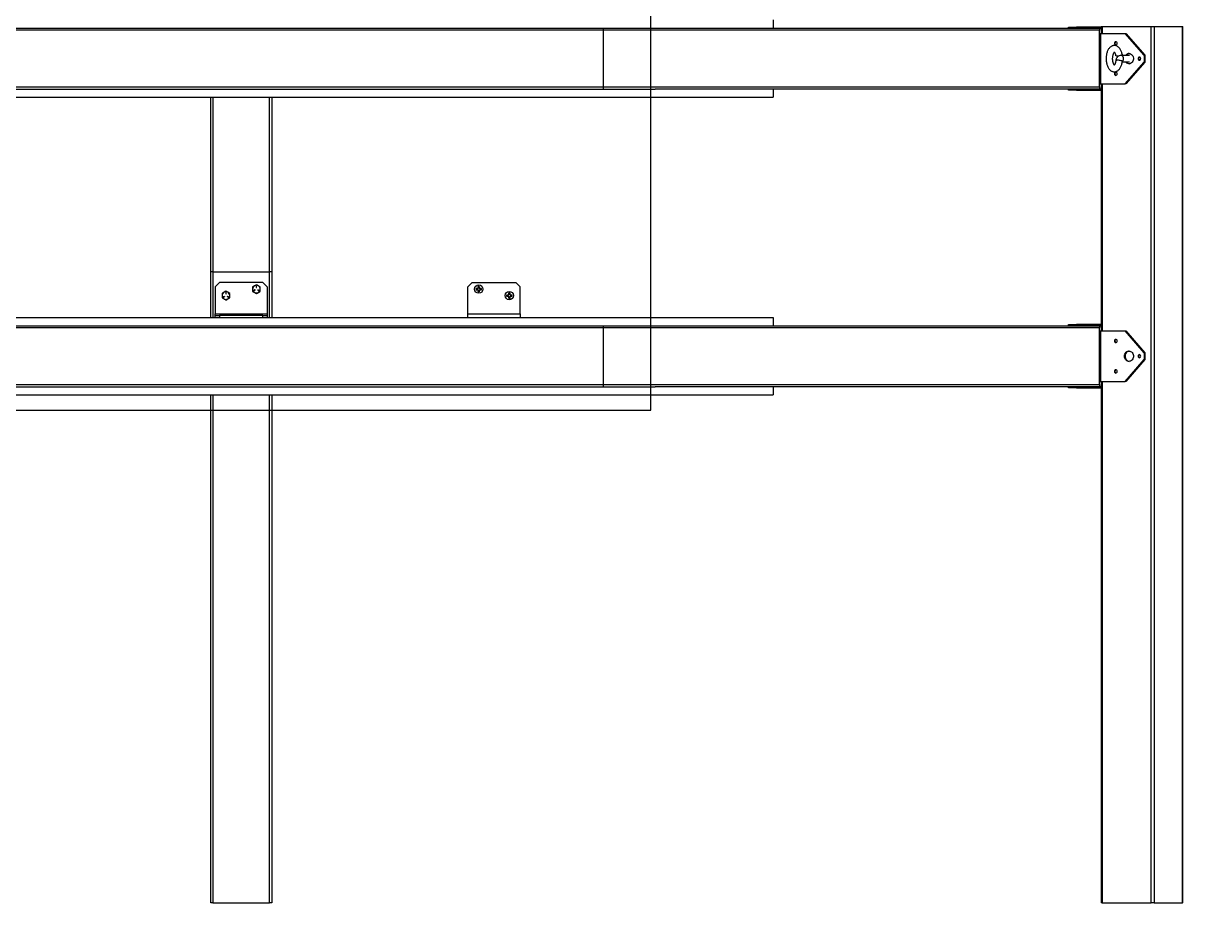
# Model space of a CAD drawing. Header units: inches. Extents: x 0 to 10.9, y 0 to 8.4.
# Drawn here: x 3.882 to 5.96, y 2.793 to 4.369 of the extents above; entities that cross this region are included whole.
import ezdxf

# ---------------------------------------------------------------- set-up
doc = ezdxf.new("R2010")
doc.units = ezdxf.units.IN
doc.header["$MEASUREMENT"] = 0

msp = doc.modelspace()

# ---------------------------------------------------------------- linework, layer by layer
at = {"color": 7, "linetype": 'Continuous', "lineweight": 25}
for p, q in [((5.0069, 3.676), (5.0069, 5.176)), ((5.2257, 4.3752), (5.2257, 4.3605)), ((3.5304, 4.3605), (5.0147, 4.3605)), ((4.921, 4.3566), (3.6241, 4.3566)), ((4.921, 4.3605), (4.921, 4.3566)), ((4.921, 4.3566), (4.921, 4.2551)), ((5.8104, 4.3566), (4.921, 4.3566)), ((5.0147, 4.3605), (5.8123, 4.3605)), ((5.755, 4.3606), (5.755, 4.3624)), ((5.755, 4.3624), (5.7693, 4.3624)), ((5.7693, 4.3606), (5.755, 4.3606)), ((5.7693, 4.3624), (5.7693, 4.3606)), ((5.8134, 4.3624), (5.7693, 4.3624)), ((5.7693, 4.3606), (5.8134, 4.3606)), ((5.8104, 4.2551), (5.8104, 4.3566)), ((5.8108, 4.3511), (5.8108, 4.2606)), ((5.8108, 4.3511), (5.8126, 4.3511)), ((5.8123, 4.3605), (5.8134, 4.3605)), ((5.8126, 4.3511), (5.8126, 4.2606)), ((5.8126, 4.3511), (5.8568, 4.3511)), ((5.8134, 4.3635), (5.8134, 4.3511)), ((5.8134, 4.3635), (5.8153, 4.3635)), ((5.8153, 4.3635), (5.9033, 4.3635)), ((5.8153, 4.3635), (5.8153, 4.3511)), ((5.8906, 4.312), (5.8568, 4.3511)), ((5.8568, 4.3511), (5.8577, 4.3511)), ((5.8577, 4.3511), (5.8916, 4.312)), ((5.9033, 2.7932), (5.9033, 4.3635)), ((5.9033, 4.3635), (5.9086, 4.3635)), ((5.9086, 4.3635), (5.9086, 2.7932)), ((5.9086, 4.3635), (5.9594, 4.3635)), ((5.9594, 2.7932), (5.9594, 4.3635)), ((5.9594, 4.3635), (5.9599, 4.3635)), ((5.9599, 2.7932), (5.9599, 4.3635)), ((5.8645, 4.3117), (5.8491, 4.3117)), ((5.8916, 4.312), (5.8906, 4.312)), ((5.8906, 4.312), (5.8906, 4.2997)), ((5.8916, 4.312), (5.8916, 4.2997)), ((5.8515, 4.3), (5.8645, 4.3)), ((5.8568, 4.2606), (5.8906, 4.2997)), ((5.8916, 4.2997), (5.8577, 4.2606)), ((5.8906, 4.2997), (5.8916, 4.2997)), ((5.8108, 4.2606), (5.8126, 4.2606)), ((5.8126, 4.2606), (5.8568, 4.2606)), ((5.8134, 4.2606), (5.8134, 3.8179)), ((5.8153, 4.2606), (5.8153, 3.8179)), ((5.8577, 4.2606), (5.8568, 4.2606)), ((3.5304, 4.2512), (5.0147, 4.2512)), ((3.6241, 4.2551), (4.921, 4.2551)), ((4.921, 4.2551), (4.921, 4.2512)), ((4.921, 4.2551), (5.8104, 4.2551)), ((5.8123, 4.2512), (5.0147, 4.2512)), ((5.2257, 4.2512), (5.2257, 4.2365)), ((5.755, 4.2493), (5.755, 4.2511)), ((5.755, 4.2511), (5.7693, 4.2511)), ((5.7693, 4.2493), (5.755, 4.2493)), ((5.7693, 4.2511), (5.7693, 4.2493)), ((5.8134, 4.2511), (5.7693, 4.2511)), ((5.7693, 4.2493), (5.8134, 4.2493)), ((5.8134, 4.2512), (5.8123, 4.2512)), ((3.3194, 4.2365), (5.2257, 4.2365)), ((4.2179, 3.924), (4.2179, 4.2365)), ((4.2218, 4.2365), (4.2218, 3.924)), ((4.3233, 3.924), (4.3233, 4.2365)), ((4.3272, 4.2365), (4.3272, 3.924)), ((4.2218, 3.924), (4.2179, 3.924)), ((4.2179, 3.842), (4.2179, 3.924)), ((4.2218, 3.924), (4.3233, 3.924)), ((4.2218, 3.924), (4.2218, 3.842)), ((4.3272, 3.924), (4.3233, 3.924)), ((4.3233, 3.842), (4.3233, 3.924)), ((4.3272, 3.924), (4.3272, 3.842)), ((4.2335, 3.9045), (4.2257, 3.8967)), ((4.2257, 3.8967), (4.2257, 3.8485)), ((4.3116, 3.9045), (4.2335, 3.9045)), ((4.2452, 3.8891), (4.2418, 3.8871)), ((4.245, 3.8865), (4.245, 3.8841)), ((4.2454, 3.8841), (4.2454, 3.8865)), ((4.2521, 3.8851), (4.2486, 3.8871)), ((4.2931, 3.8888), (4.2965, 3.8869)), ((4.2973, 3.8915), (4.2952, 3.8903)), ((4.2954, 3.89), (4.2975, 3.8911)), ((4.2999, 3.9007), (4.2965, 3.8987)), ((4.2997, 3.898), (4.2997, 3.8957)), ((4.2999, 3.8849), (4.3033, 3.8869)), ((4.3001, 3.8957), (4.3001, 3.898)), ((4.3023, 3.8911), (4.3044, 3.89)), ((4.3046, 3.8903), (4.3026, 3.8915)), ((4.3067, 3.8967), (4.3033, 3.8987)), ((4.3194, 3.8967), (4.3116, 3.9045)), ((4.3194, 3.8967), (4.3194, 3.8485)), ((4.6866, 3.9045), (4.6788, 3.8967)), ((4.6788, 3.8486), (4.6788, 3.8967)), ((4.6866, 3.9045), (4.7647, 3.9045)), ((4.6954, 3.8938), (4.6935, 3.8938)), ((4.6936, 3.8937), (4.6935, 3.8938)), ((4.6935, 3.8918), (4.6954, 3.8918)), ((4.6936, 3.8918), (4.6935, 3.8918)), ((4.6936, 3.8937), (4.6955, 3.8935)), ((4.6955, 3.892), (4.6936, 3.8918)), ((4.6968, 3.8943), (4.6954, 3.8938)), ((4.6955, 3.8935), (4.6954, 3.8938)), ((4.6955, 3.892), (4.6954, 3.8918)), ((4.6954, 3.8918), (4.6968, 3.8912)), ((4.6955, 3.8935), (4.697, 3.8941)), ((4.6973, 3.8957), (4.6968, 3.8943)), ((4.697, 3.8941), (4.6968, 3.8943)), ((4.697, 3.8915), (4.6968, 3.8912)), ((4.6968, 3.8912), (4.6973, 3.8898)), ((4.6976, 3.8899), (4.697, 3.8915)), ((4.6973, 3.8976), (4.6973, 3.8957)), ((4.6974, 3.8975), (4.6973, 3.8976)), ((4.6976, 3.8957), (4.6973, 3.8957)), ((4.6976, 3.8899), (4.6973, 3.8898)), ((4.6973, 3.8898), (4.6973, 3.8879)), ((4.6974, 3.888), (4.6973, 3.8879)), ((4.6976, 3.8957), (4.6974, 3.8975)), ((4.6974, 3.888), (4.6976, 3.8899)), ((4.6993, 3.8975), (4.6991, 3.8957)), ((4.6991, 3.8957), (4.6993, 3.8957)), ((4.6991, 3.8957), (4.6996, 3.8941)), ((4.6991, 3.8899), (4.6993, 3.8898)), ((4.6991, 3.8899), (4.6993, 3.888)), ((4.6993, 3.8957), (4.6993, 3.8976)), ((4.6993, 3.8975), (4.6993, 3.8976)), ((4.6999, 3.8943), (4.6993, 3.8957)), ((4.6993, 3.8898), (4.6999, 3.8912)), ((4.6993, 3.8879), (4.6993, 3.8898)), ((4.6993, 3.888), (4.6993, 3.8879)), ((4.6996, 3.8941), (4.6999, 3.8943)), ((4.7012, 3.892), (4.6996, 3.8915)), ((4.6996, 3.8915), (4.6999, 3.8912)), ((4.7013, 3.8938), (4.6999, 3.8943)), ((4.6999, 3.8912), (4.7013, 3.8918)), ((4.7012, 3.8935), (4.7013, 3.8938)), ((4.7012, 3.8935), (4.7031, 3.8937)), ((4.7012, 3.892), (4.7013, 3.8918)), ((4.7031, 3.8918), (4.7012, 3.892)), ((4.7032, 3.8938), (4.7013, 3.8938)), ((4.7013, 3.8918), (4.7032, 3.8918)), ((4.7031, 3.8937), (4.7032, 3.8938)), ((4.7031, 3.8918), (4.7032, 3.8918)), ((4.752, 3.8861), (4.752, 3.8841)), ((4.7521, 3.8859), (4.752, 3.8861)), ((4.7523, 3.8841), (4.7521, 3.8859)), ((4.754, 3.8859), (4.7538, 3.8841)), ((4.754, 3.8841), (4.754, 3.8861)), ((4.754, 3.8859), (4.754, 3.8861)), ((4.7726, 3.8967), (4.7647, 3.9045)), ((4.7726, 3.8486), (4.7726, 3.8967)), ((4.2384, 3.8772), (4.2418, 3.8753)), ((4.2426, 3.8799), (4.2406, 3.8787)), ((4.2408, 3.8784), (4.2428, 3.8795)), ((4.2452, 3.8733), (4.2486, 3.8753)), ((4.2477, 3.8795), (4.2497, 3.8784)), ((4.2499, 3.8787), (4.2479, 3.8799)), ((4.7501, 3.8822), (4.7482, 3.8822)), ((4.7483, 3.8821), (4.7482, 3.8822)), ((4.7482, 3.8802), (4.7501, 3.8802)), ((4.7483, 3.8802), (4.7482, 3.8802)), ((4.7483, 3.8821), (4.7501, 3.882)), ((4.7501, 3.8804), (4.7483, 3.8802)), ((4.7515, 3.8828), (4.7501, 3.8822)), ((4.7501, 3.882), (4.7517, 3.8825)), ((4.7501, 3.882), (4.7501, 3.8822)), ((4.7501, 3.8804), (4.7501, 3.8802)), ((4.7501, 3.8802), (4.7515, 3.8796)), ((4.752, 3.8841), (4.7515, 3.8828)), ((4.7517, 3.8825), (4.7515, 3.8828)), ((4.7517, 3.8799), (4.7515, 3.8796)), ((4.7515, 3.8796), (4.752, 3.8783)), ((4.7523, 3.8783), (4.7517, 3.8799)), ((4.7523, 3.8841), (4.752, 3.8841)), ((4.752, 3.8783), (4.752, 3.8763)), ((4.7523, 3.8783), (4.752, 3.8783)), ((4.7521, 3.8764), (4.752, 3.8763)), ((4.7521, 3.8764), (4.7523, 3.8783)), ((4.7538, 3.8841), (4.754, 3.8841)), ((4.7538, 3.8841), (4.7543, 3.8825)), ((4.7538, 3.8783), (4.754, 3.8783)), ((4.7538, 3.8783), (4.754, 3.8764)), ((4.7546, 3.8828), (4.754, 3.8841)), ((4.754, 3.8783), (4.7546, 3.8796)), ((4.754, 3.8763), (4.754, 3.8783)), ((4.754, 3.8764), (4.754, 3.8763)), ((4.7543, 3.8825), (4.7546, 3.8828)), ((4.7559, 3.8804), (4.7543, 3.8799)), ((4.7543, 3.8799), (4.7546, 3.8796)), ((4.756, 3.8822), (4.7546, 3.8828)), ((4.7546, 3.8796), (4.756, 3.8802)), ((4.7559, 3.882), (4.756, 3.8822)), ((4.7559, 3.882), (4.7578, 3.8821)), ((4.7559, 3.8804), (4.756, 3.8802)), ((4.7578, 3.8802), (4.7559, 3.8804)), ((4.7579, 3.8822), (4.756, 3.8822)), ((4.756, 3.8802), (4.7579, 3.8802)), ((4.7578, 3.8821), (4.7579, 3.8822)), ((4.7578, 3.8802), (4.7579, 3.8802)), ((4.2257, 3.8485), (4.3194, 3.8485)), ((4.2257, 3.8453), (4.2257, 3.8485)), ((4.2257, 3.842), (4.2257, 3.8453)), ((4.2257, 3.8453), (4.2335, 3.8453)), ((4.2335, 3.8453), (4.2335, 3.842)), ((4.3116, 3.8453), (4.2335, 3.8453)), ((4.3116, 3.842), (4.3116, 3.8453)), ((4.3116, 3.8453), (4.3194, 3.8453)), ((4.3194, 3.8485), (4.3194, 3.8453)), ((4.3194, 3.8453), (4.3194, 3.842)), ((4.6788, 3.8486), (4.7726, 3.8486)), ((4.6788, 3.842), (4.6788, 3.8486)), ((4.7726, 3.8486), (4.7726, 3.842)), ((3.3194, 3.842), (5.2257, 3.842)), ((3.5304, 3.8273), (5.0147, 3.8273)), ((4.921, 3.8273), (4.921, 3.8234)), ((5.0147, 3.8273), (5.8123, 3.8273)), ((5.2257, 3.842), (5.2257, 3.8273)), ((5.755, 3.8274), (5.755, 3.8292)), ((5.755, 3.8292), (5.7693, 3.8292)), ((5.7693, 3.8274), (5.755, 3.8274)), ((5.7693, 3.8292), (5.7693, 3.8274)), ((5.8134, 3.8292), (5.7693, 3.8292)), ((5.7693, 3.8274), (5.8134, 3.8274)), ((5.8123, 3.8273), (5.8134, 3.8273)), ((4.921, 3.8234), (3.6241, 3.8234)), ((4.921, 3.8234), (4.921, 3.7219)), ((5.8104, 3.8234), (4.921, 3.8234)), ((5.8104, 3.7219), (5.8104, 3.8234)), ((5.8108, 3.8179), (5.8108, 3.7274)), ((5.8108, 3.8179), (5.8126, 3.8179)), ((5.8126, 3.8179), (5.8126, 3.7274)), ((5.8126, 3.8179), (5.8568, 3.8179)), ((5.8906, 3.7788), (5.8568, 3.8179)), ((5.8568, 3.8179), (5.8577, 3.8179)), ((5.8577, 3.8179), (5.8916, 3.7788)), ((5.8568, 3.7274), (5.8906, 3.7665)), ((5.8916, 3.7665), (5.8577, 3.7274)), ((5.8906, 3.7788), (5.8906, 3.7665)), ((5.8916, 3.7788), (5.8906, 3.7788)), ((5.8906, 3.7665), (5.8916, 3.7665)), ((5.8916, 3.7788), (5.8916, 3.7665)), ((3.6241, 3.7219), (4.921, 3.7219)), ((4.921, 3.7219), (4.921, 3.718)), ((4.921, 3.7219), (5.8104, 3.7219)), ((5.8108, 3.7274), (5.8126, 3.7274)), ((5.8126, 3.7274), (5.8568, 3.7274)), ((5.8134, 3.7274), (5.8134, 2.7932)), ((5.8153, 3.7274), (5.8153, 2.7932)), ((5.8577, 3.7274), (5.8568, 3.7274)), ((3.3194, 3.7033), (5.2257, 3.7033)), ((3.5304, 3.718), (5.0147, 3.718)), ((4.2179, 2.7932), (4.2179, 3.7033)), ((4.2218, 3.7033), (4.2218, 2.7932)), ((4.3233, 2.7932), (4.3233, 3.7033)), ((4.3272, 3.7033), (4.3272, 2.7932)), ((5.8123, 3.718), (5.0147, 3.718)), ((5.2257, 3.718), (5.2257, 3.7033)), ((5.755, 3.7161), (5.755, 3.7179)), ((5.755, 3.7179), (5.7693, 3.7179)), ((5.7693, 3.7161), (5.755, 3.7161)), ((5.7693, 3.7179), (5.7693, 3.7161)), ((5.8134, 3.7179), (5.7693, 3.7179)), ((5.7693, 3.7161), (5.8134, 3.7161)), ((5.8134, 3.718), (5.8123, 3.718)), ((3.5382, 3.676), (5.0069, 3.676)), ((4.2218, 2.7932), (4.2179, 2.7932)), ((4.2218, 2.7932), (4.3233, 2.7932)), ((4.3272, 2.7932), (4.3233, 2.7932)), ((5.8153, 2.7932), (5.8134, 2.7932)), ((5.8153, 2.7932), (5.9033, 2.7932)), ((5.9086, 2.7932), (5.9033, 2.7932)), ((5.9086, 2.7932), (5.9594, 2.7932)), ((5.9599, 2.7932), (5.9594, 2.7932))]:
    msp.add_line(p, q, dxfattribs=at)
at = {"color": 7, "linetype": 'Continuous', "lineweight": 25, "flags": 128}
for points in [[(5.8123, 4.3605), (5.8119, 4.3605), (5.8116, 4.3602), (5.8112, 4.3599), (5.8109, 4.3594), (5.8107, 4.3588), (5.8105, 4.3581), (5.8104, 4.3574), (5.8104, 4.3566)], [(5.8399, 4.336), (5.839, 4.3358), (5.8382, 4.3352), (5.8377, 4.3343), (5.8375, 4.3332), (5.8377, 4.3321), (5.8382, 4.3312), (5.839, 4.3306), (5.8399, 4.3304), (5.8408, 4.3306), (5.8416, 4.3312), (5.8421, 4.3321), (5.8423, 4.3332), (5.8421, 4.3343), (5.8416, 4.3352), (5.8408, 4.3358), (5.8399, 4.336)], [(5.8512, 4.3138), (5.8512, 4.3135), (5.8509, 4.3129), (5.8501, 4.3123), (5.849, 4.3117), (5.8477, 4.3112), (5.8462, 4.3108), (5.8446, 4.3105), (5.8431, 4.3104), (5.8418, 4.3104), (5.8407, 4.3106), (5.84, 4.311), (5.8397, 4.3114)], [(5.8516, 4.3006), (5.8516, 4.3008), (5.8512, 4.3012), (5.8504, 4.3016), (5.8493, 4.302), (5.8479, 4.3023), (5.8464, 4.3026), (5.8448, 4.3028), (5.8433, 4.3029), (5.842, 4.3029), (5.8409, 4.3027), (5.8403, 4.3025), (5.84, 4.3022), (5.84, 4.3022)], [(5.8573, 4.3117), (5.8584, 4.3129), (5.8598, 4.3141), (5.8614, 4.3148), (5.8631, 4.3151), (5.8649, 4.315), (5.8665, 4.3145), (5.8681, 4.3135), (5.8694, 4.3122), (5.8705, 4.3106), (5.8712, 4.3088), (5.8716, 4.3069), (5.8716, 4.3049), (5.8712, 4.3029), (5.8705, 4.3011), (5.8694, 4.2995), (5.8681, 4.2982), (5.8665, 4.2972), (5.8649, 4.2967), (5.8631, 4.2966), (5.8614, 4.2969), (5.8598, 4.2977), (5.8584, 4.2988), (5.8573, 4.3)], [(5.8822, 4.3086), (5.8813, 4.3084), (5.8805, 4.3078), (5.88, 4.3069), (5.8798, 4.3059), (5.88, 4.3048), (5.8805, 4.3039), (5.8813, 4.3033), (5.8822, 4.3031), (5.8831, 4.3033), (5.8839, 4.3039), (5.8844, 4.3048), (5.8846, 4.3059), (5.8844, 4.3069), (5.8839, 4.3078), (5.8831, 4.3084), (5.8822, 4.3086)], [(5.8399, 4.2813), (5.839, 4.2811), (5.8382, 4.2805), (5.8377, 4.2796), (5.8375, 4.2785), (5.8377, 4.2775), (5.8382, 4.2766), (5.839, 4.276), (5.8399, 4.2757), (5.8408, 4.276), (5.8416, 4.2766), (5.8421, 4.2775), (5.8423, 4.2785), (5.8421, 4.2796), (5.8416, 4.2805), (5.8408, 4.2811), (5.8399, 4.2813)], [(5.8104, 4.2551), (5.8104, 4.2543), (5.8105, 4.2536), (5.8107, 4.2529), (5.8109, 4.2523), (5.8112, 4.2518), (5.8116, 4.2515), (5.8119, 4.2512), (5.8123, 4.2512)], [(5.8123, 3.8273), (5.8119, 3.8273), (5.8116, 3.827), (5.8112, 3.8267), (5.8109, 3.8262), (5.8107, 3.8256), (5.8105, 3.8249), (5.8104, 3.8242), (5.8104, 3.8234)], [(5.8399, 3.8028), (5.839, 3.8026), (5.8382, 3.802), (5.8377, 3.8011), (5.8375, 3.8), (5.8377, 3.7989), (5.8382, 3.798), (5.839, 3.7974), (5.8399, 3.7972), (5.8408, 3.7974), (5.8416, 3.798), (5.8421, 3.7989), (5.8423, 3.8), (5.8421, 3.8011), (5.8416, 3.802), (5.8408, 3.8026), (5.8399, 3.8028)], [(5.8555, 3.7727), (5.8557, 3.7746), (5.8563, 3.7765), (5.8572, 3.7783), (5.8584, 3.7797), (5.8598, 3.7808), (5.8614, 3.7816), (5.8631, 3.7819), (5.8649, 3.7818), (5.8665, 3.7813), (5.8681, 3.7803), (5.8694, 3.779), (5.8705, 3.7774), (5.8712, 3.7756), (5.8716, 3.7737), (5.8716, 3.7717), (5.8712, 3.7697), (5.8705, 3.7679), (5.8694, 3.7663), (5.8681, 3.765), (5.8665, 3.764), (5.8649, 3.7635), (5.8631, 3.7634), (5.8614, 3.7637), (5.8598, 3.7645), (5.8584, 3.7656), (5.8572, 3.767), (5.8563, 3.7688), (5.8557, 3.7707), (5.8555, 3.7727)], [(5.864, 3.7819), (5.8628, 3.7817), (5.8611, 3.7811), (5.8596, 3.78), (5.8584, 3.7787), (5.8574, 3.777), (5.8568, 3.7751), (5.8565, 3.7732), (5.8566, 3.7712), (5.857, 3.7692), (5.8578, 3.7674), (5.859, 3.7659), (5.8604, 3.7647), (5.8619, 3.7639), (5.8636, 3.7634), (5.864, 3.7634)], [(5.8822, 3.7754), (5.8813, 3.7752), (5.8805, 3.7746), (5.88, 3.7737), (5.8798, 3.7727), (5.88, 3.7716), (5.8805, 3.7707), (5.8813, 3.7701), (5.8822, 3.7699), (5.8831, 3.7701), (5.8839, 3.7707), (5.8844, 3.7716), (5.8846, 3.7727), (5.8844, 3.7737), (5.8839, 3.7746), (5.8831, 3.7752), (5.8822, 3.7754)], [(5.8399, 3.7481), (5.839, 3.7479), (5.8382, 3.7473), (5.8377, 3.7464), (5.8375, 3.7453), (5.8377, 3.7443), (5.8382, 3.7434), (5.839, 3.7428), (5.8399, 3.7425), (5.8408, 3.7428), (5.8416, 3.7434), (5.8421, 3.7443), (5.8423, 3.7453), (5.8421, 3.7464), (5.8416, 3.7473), (5.8408, 3.7479), (5.8399, 3.7481)], [(5.8104, 3.7219), (5.8104, 3.7211), (5.8105, 3.7204), (5.8107, 3.7197), (5.8109, 3.7191), (5.8112, 3.7186), (5.8116, 3.7183), (5.8119, 3.718), (5.8123, 3.718)]]:
    msp.add_lwpolyline(points, dxfattribs=at)
at = {"color": 7, "linetype": 'Continuous', "lineweight": 25}
for centre in [(4.6983, 3.8928), (4.753, 3.8812)]:
    msp.add_circle(centre, 0.00745, dxfattribs=at)
for centre, radius, start, end in [((5.8412, 4.3332), 0.00284, 105.7714, 252.4329), ((5.8478, 4.3058), 0.00604, 312.3413, 78.1431), ((5.8648, 4.3073), 0.00786, 95.3094, 145.7594), ((5.8835, 4.3059), 0.00285, 107.5634, 252.4366), ((5.8412, 4.2785), 0.00285, 107.5634, 252.4366), ((5.8647, 4.3043), 0.0077, 213.6917, 265.2395), ((4.2452, 3.8812), 0.00684, 120, 180), ((4.2452, 3.8812), 0.00684, 60, 120), ((4.2452, 3.8865), 0.000205, 0, 180), ((4.2452, 3.8812), 0.00684, 0, 60), ((4.2999, 3.8928), 0.00684, 120, 180), ((4.2999, 3.8928), 0.00684, 180, 240), ((4.2953, 3.8901), 0.000205, 120, 300), ((4.2999, 3.8928), 0.00684, 60, 120), ((4.2999, 3.8928), 0.00684, 240, 300), ((4.2974, 3.8913), 0.000205, 300, 120), ((4.2999, 3.898), 0.000205, 0, 180), ((4.2999, 3.8957), 0.000205, 180, 0), ((4.3025, 3.8913), 0.000205, 60, 240), ((4.2999, 3.8928), 0.00684, 0, 60), ((4.2999, 3.8928), 0.00684, 300, 0), ((4.3045, 3.8901), 0.000205, 240, 60), ((4.6983, 3.8928), 0.00497, 168.463, 191.537), ((4.6983, 3.8928), 0.00484, 168.6604, 191.3396), ((4.6983, 3.8928), 0.00497, 78.463, 101.537), ((4.6983, 3.8928), 0.00497, 258.463, 281.537), ((4.6983, 3.8928), 0.00484, 78.6604, 101.3396), ((4.6983, 3.8928), 0.00484, 258.6604, 281.3396), ((4.6983, 3.8928), 0.00484, 348.6604, 11.3396), ((4.6983, 3.8928), 0.00497, 348.463, 11.537), ((4.753, 3.8812), 0.00497, 78.463, 101.537), ((4.753, 3.8812), 0.00484, 78.6604, 101.3396), ((4.2452, 3.8812), 0.00684, 180, 240), ((4.2407, 3.8786), 0.000205, 120, 300), ((4.2452, 3.8812), 0.00684, 240, 300), ((4.2427, 3.8797), 0.000205, 300, 120), ((4.2452, 3.8841), 0.000205, 180, 0), ((4.2478, 3.8797), 0.000205, 60, 240), ((4.2452, 3.8812), 0.00684, 300, 0), ((4.2498, 3.8786), 0.000205, 240, 60), ((4.753, 3.8812), 0.00497, 168.463, 191.537), ((4.753, 3.8812), 0.00484, 168.6604, 191.3396), ((4.753, 3.8812), 0.00497, 258.463, 281.537), ((4.753, 3.8812), 0.00484, 258.6604, 281.3396), ((4.753, 3.8812), 0.00484, 348.6604, 11.3396), ((4.753, 3.8812), 0.00497, 348.463, 11.537), ((5.8412, 3.8), 0.00284, 105.7714, 252.4329), ((5.8835, 3.7727), 0.00285, 107.5634, 252.4366), ((5.8412, 3.7453), 0.00284, 105.7714, 252.4329)]:
    msp.add_arc(centre, radius, start, end, dxfattribs=at)
for points, knots in [([(5.8512, 4.3138), (5.8511, 4.3143), (5.8508, 4.3157), (5.8501, 4.318), (5.8491, 4.3206), (5.8478, 4.323), (5.8463, 4.325), (5.8447, 4.3266), (5.843, 4.3279), (5.8412, 4.3288), (5.8393, 4.3293), (5.8373, 4.3295), (5.8353, 4.3293), (5.8334, 4.3287), (5.8316, 4.3278), (5.8299, 4.3266), (5.8284, 4.3251), (5.827, 4.3232), (5.8257, 4.321), (5.8246, 4.3185), (5.8238, 4.3158), (5.8231, 4.3129), (5.8227, 4.31), (5.8225, 4.307), (5.8225, 4.304), (5.8227, 4.301), (5.8232, 4.2981), (5.8238, 4.2953), (5.8247, 4.2926), (5.8259, 4.2901), (5.8272, 4.2879), (5.8287, 4.2861), (5.8303, 4.2846), (5.8321, 4.2835), (5.8339, 4.2827), (5.8358, 4.2823), (5.8378, 4.2822), (5.8398, 4.2825), (5.8416, 4.2832), (5.8434, 4.2842), (5.845, 4.2855), (5.8465, 4.2872), (5.8479, 4.2892), (5.8491, 4.2914), (5.8501, 4.294), (5.8509, 4.2967), (5.8514, 4.299), (5.8516, 4.3003), (5.8516, 4.3006)], [0, 0, 0, 0, 0.01282, 0.037034, 0.061624, 0.08669, 0.112131, 0.133867, 0.154391, 0.173951, 0.192902, 0.213246, 0.23296, 0.252397, 0.272001, 0.292252, 0.313564, 0.336151, 0.359848, 0.384132, 0.40839, 0.43243, 0.456258, 0.479944, 0.50358, 0.527254, 0.551039, 0.575043, 0.599379, 0.624155, 0.649404, 0.671934, 0.693266, 0.713438, 0.73276, 0.751589, 0.771692, 0.791296, 0.81073, 0.830477, 0.851004, 0.872684, 0.895637, 0.91957, 0.943897, 0.968098, 0.992071, 1, 1, 1, 1]), ([(5.8376, 4.2939), (5.8376, 4.2939), (5.8376, 4.2939), (5.8373, 4.2941), (5.8368, 4.2947), (5.8363, 4.2956), (5.8357, 4.2969), (5.8352, 4.2985), (5.8347, 4.3003), (5.8344, 4.3023), (5.8342, 4.3045), (5.8342, 4.3067), (5.8344, 4.3089), (5.8347, 4.311), (5.8352, 4.313), (5.8357, 4.3146), (5.8363, 4.316), (5.8369, 4.317), (5.8374, 4.3176), (5.8378, 4.3178), (5.8378, 4.3178), (5.8378, 4.3178)], [0, 0, 0, 0, 0.028472, 0.08243, 0.133389, 0.184687, 0.237343, 0.291762, 0.347819, 0.40518, 0.46345, 0.522232, 0.581145, 0.639711, 0.697542, 0.754263, 0.809544, 0.863203, 0.915439, 0.967209, 1, 1, 1, 1]), ([(5.84, 4.3022), (5.8399, 4.3018), (5.8398, 4.3008), (5.8394, 4.2991), (5.8389, 4.2974), (5.8383, 4.296), (5.8376, 4.2949), (5.8373, 4.2945), (5.8372, 4.2943)], [0, 0, 0, 0, 0.099318, 0.289818, 0.477257, 0.660161, 0.837783, 1, 1, 1, 1]), ([(5.8373, 4.3174), (5.8375, 4.3172), (5.8378, 4.3168), (5.8383, 4.3158), (5.8389, 4.3145), (5.8394, 4.313), (5.8396, 4.3119), (5.8397, 4.3114)], [0, 0, 0, 0, 0.183289, 0.390239, 0.603253, 0.823368, 1, 1, 1, 1]), ([(5.8447, 4.3105), (5.8445, 4.3104), (5.8439, 4.3101), (5.843, 4.3092), (5.842, 4.3079), (5.8411, 4.3064), (5.8404, 4.3046), (5.8401, 4.3031), (5.84, 4.3023), (5.84, 4.3022)], [0, 0, 0, 0, 0.058564, 0.21984, 0.388264, 0.569264, 0.764804, 0.961125, 1, 1, 1, 1]), ([(5.8516, 4.3006), (5.8516, 4.3007), (5.8517, 4.301), (5.8517, 4.3013), (5.8518, 4.3015), (5.8518, 4.3015), (5.8518, 4.3015)], [0, 0, 0, 0, 0.23544, 0.540831, 0.840425, 1, 1, 1, 1]), ([(4.2418, 3.8871), (4.2417, 3.8871), (4.2406, 3.8864), (4.2394, 3.8857), (4.2384, 3.8851)], [0, 0, 0, 0, 0.070207, 1, 1, 1, 1]), ([(4.2486, 3.8871), (4.2486, 3.8872), (4.2474, 3.8878), (4.2463, 3.8885), (4.2452, 3.8891)], [0, 0, 0, 0, 0.0702067, 1, 1, 1, 1]), ([(4.2965, 3.8987), (4.2964, 3.8986), (4.2953, 3.898), (4.2941, 3.8973), (4.2931, 3.8967)], [0, 0, 0, 0, 0.070207, 1, 1, 1, 1]), ([(4.2931, 3.8967), (4.2931, 3.8957), (4.2931, 3.8944), (4.2931, 3.8931), (4.2931, 3.8928)], [0, 0, 0, 0, 0.771719, 1, 1, 1, 1]), ([(4.2931, 3.8928), (4.2931, 3.8917), (4.2931, 3.8904), (4.2931, 3.8891), (4.2931, 3.8888)], [0, 0, 0, 0, 0.793544, 1, 1, 1, 1]), ([(4.2965, 3.8869), (4.2966, 3.8868), (4.2977, 3.8861), (4.2989, 3.8855), (4.2999, 3.8849)], [0, 0, 0, 0, 0.0702067, 1, 1, 1, 1]), ([(4.3033, 3.8987), (4.3032, 3.8987), (4.3021, 3.8994), (4.301, 3.9001), (4.2999, 3.9007)], [0, 0, 0, 0, 0.0702067, 1, 1, 1, 1]), ([(4.3033, 3.8869), (4.3034, 3.8869), (4.3046, 3.8876), (4.3057, 3.8882), (4.3067, 3.8888)], [0, 0, 0, 0, 0.070207, 1, 1, 1, 1]), ([(4.3067, 3.8928), (4.3067, 3.8931), (4.3067, 3.8944), (4.3067, 3.8957), (4.3067, 3.8967)], [0, 0, 0, 0, 0.228281, 1, 1, 1, 1]), ([(4.3067, 3.8888), (4.3067, 3.8891), (4.3067, 3.8904), (4.3067, 3.8917), (4.3067, 3.8928)], [0, 0, 0, 0, 0.206456, 1, 1, 1, 1]), ([(4.697, 3.8915), (4.6966, 3.8916), (4.6961, 3.8918), (4.6956, 3.892), (4.6955, 3.892)], [0, 0, 0, 0, 0.705549, 1, 1, 1, 1]), ([(4.697, 3.8941), (4.6972, 3.8945), (4.6974, 3.895), (4.6975, 3.8955), (4.6976, 3.8957)], [0, 0, 0, 0, 0.705549, 1, 1, 1, 1]), ([(4.6996, 3.8915), (4.6995, 3.8911), (4.6993, 3.8905), (4.6992, 3.89), (4.6991, 3.8899)], [0, 0, 0, 0, 0.7055493, 1, 1, 1, 1]), ([(4.6996, 3.8941), (4.7, 3.8939), (4.7006, 3.8937), (4.7011, 3.8936), (4.7012, 3.8935)], [0, 0, 0, 0, 0.7055493, 1, 1, 1, 1]), ([(4.2384, 3.8851), (4.2384, 3.8841), (4.2384, 3.8828), (4.2384, 3.8815), (4.2384, 3.8812)], [0, 0, 0, 0, 0.771719, 1, 1, 1, 1]), ([(4.2384, 3.8812), (4.2384, 3.8801), (4.2384, 3.8788), (4.2384, 3.8775), (4.2384, 3.8772)], [0, 0, 0, 0, 0.793544, 1, 1, 1, 1]), ([(4.2418, 3.8753), (4.2419, 3.8752), (4.243, 3.8746), (4.2442, 3.8739), (4.2452, 3.8733)], [0, 0, 0, 0, 0.0702067, 1, 1, 1, 1]), ([(4.2486, 3.8753), (4.2487, 3.8753), (4.2499, 3.876), (4.251, 3.8766), (4.2521, 3.8772)], [0, 0, 0, 0, 0.070207, 1, 1, 1, 1]), ([(4.2521, 3.8812), (4.2521, 3.8815), (4.2521, 3.8828), (4.2521, 3.8841), (4.2521, 3.8851)], [0, 0, 0, 0, 0.228281, 1, 1, 1, 1]), ([(4.2521, 3.8772), (4.2521, 3.8775), (4.2521, 3.8788), (4.2521, 3.8801), (4.2521, 3.8812)], [0, 0, 0, 0, 0.206456, 1, 1, 1, 1]), ([(4.7517, 3.8799), (4.7513, 3.88), (4.7508, 3.8802), (4.7503, 3.8804), (4.7501, 3.8804)], [0, 0, 0, 0, 0.705549, 1, 1, 1, 1]), ([(4.7517, 3.8825), (4.7519, 3.8829), (4.7521, 3.8834), (4.7522, 3.8839), (4.7523, 3.8841)], [0, 0, 0, 0, 0.705549, 1, 1, 1, 1]), ([(4.7543, 3.8799), (4.7542, 3.8795), (4.754, 3.8789), (4.7538, 3.8784), (4.7538, 3.8783)], [0, 0, 0, 0, 0.7055493, 1, 1, 1, 1]), ([(4.7543, 3.8825), (4.7547, 3.8823), (4.7553, 3.8822), (4.7558, 3.882), (4.7559, 3.882)], [0, 0, 0, 0, 0.7055493, 1, 1, 1, 1])]:
    msp.add_open_spline(points, degree=3, knots=knots, dxfattribs=at)

doc.saveas('drawing.dxf')
